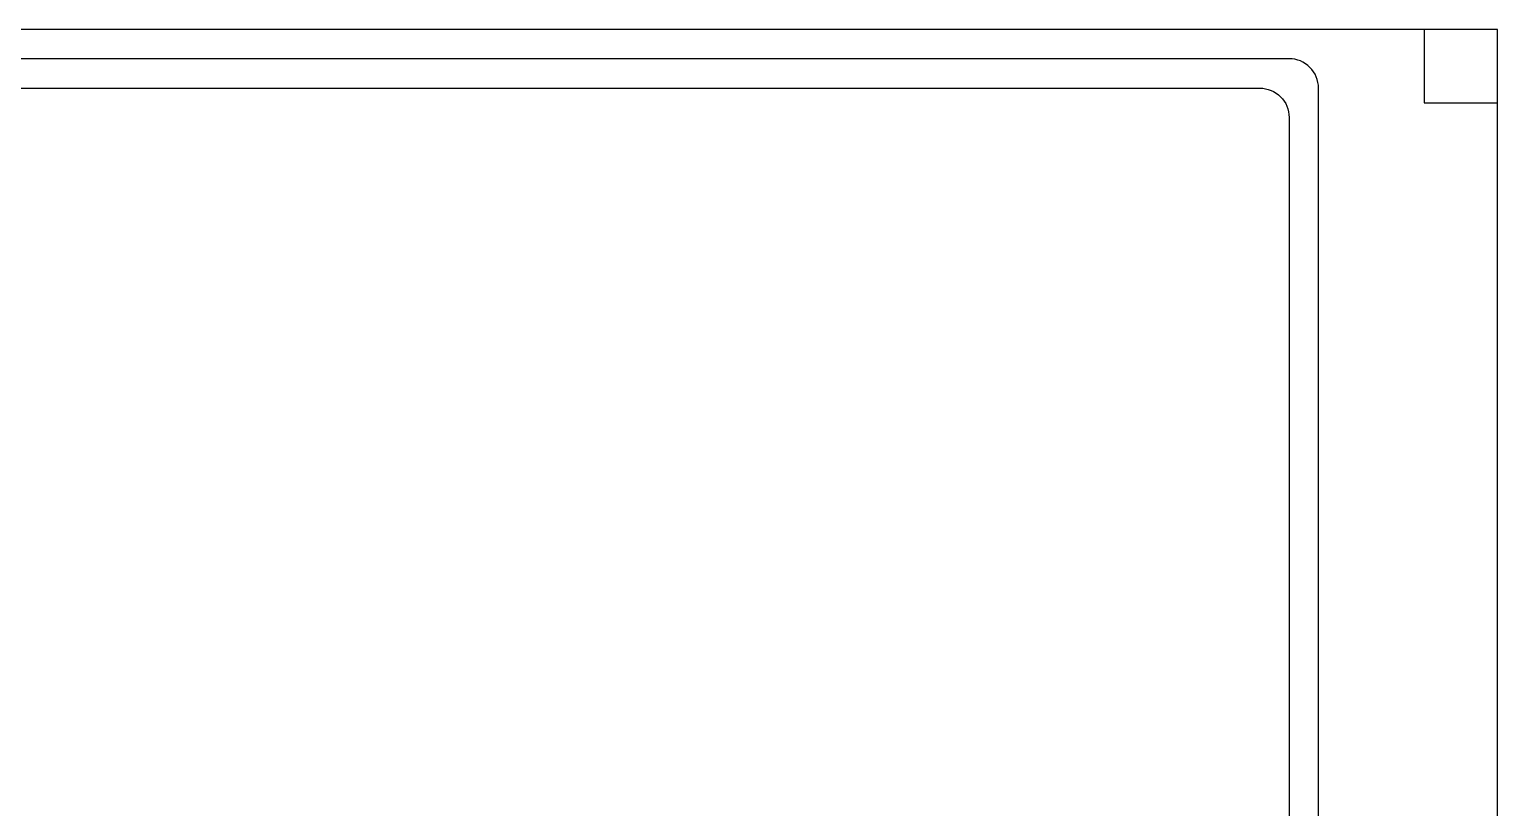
# Model space of a CAD drawing. Header units: millimetres. Extents: x 0 to 20, y 0 to 10.
# Drawn here: x 15 to 20, y 7.35 to 10 of the extents above; entities that cross this region are included whole.
import ezdxf

# ---------------------------------------------------------------- set-up
doc = ezdxf.new("R2010")
doc.units = ezdxf.units.MM
doc.header["$MEASUREMENT"] = 0
doc.layers.add('Etch Layer 1', color=10, linetype='Continuous')
doc.layers.add('Etch Layer 2', color=112, linetype='Continuous')

msp = doc.modelspace()

# ---------------------------------------------------------------- linework, layer by layer
for points in [[(20, 10), (0, 10), (0, 0), (20, 0)], [(19.75, 9.75), (20, 9.75), (20, 10), (19.75, 10)]]:
    msp.add_lwpolyline(points, close=True)
at = {"layer": 'Etch Layer 1'}
for points in [[(4.9715, 0.25), (19.29, 0.25, 0.414214), (19.39, 0.35), (19.39, 9.8, 0.414214), (19.29, 9.9), (4.9715, 9.9, 0.414214)], [(5.0715, 9.8), (19.19, 9.8, -0.414214), (19.29, 9.7), (19.29, 0.45, -0.414214), (19.19, 0.35), (5.0715, 0.35, -0.414214)]]:
    msp.add_lwpolyline(points, format="xyb", dxfattribs=at)
at = {"layer": 'Etch Layer 2'}
for points in [[(4.9715, 0.25), (19.29, 0.25, 0.414214), (19.39, 0.35), (19.39, 9.8, 0.414214), (19.29, 9.9), (4.9715, 9.9, 0.414214)], [(5.0715, 9.8), (19.19, 9.8, -0.414214), (19.29, 9.7), (19.29, 0.45, -0.414214), (19.19, 0.35), (5.0715, 0.35, -0.414214)]]:
    msp.add_lwpolyline(points, format="xyb", dxfattribs=at)

doc.saveas('drawing.dxf')
